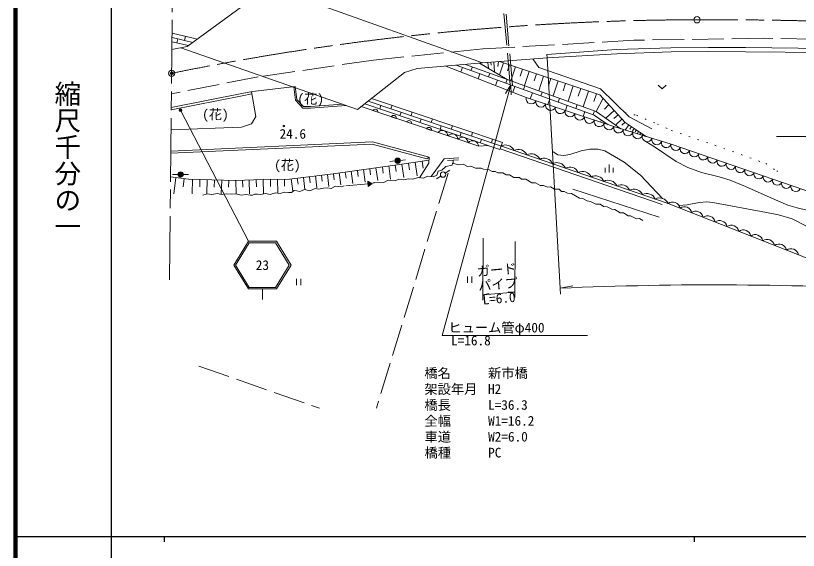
# Model space of a CAD drawing. Units: millimetres, scale not verified. Extents: x 40000 to 680000, y 20000 to 380000.
# Drawn here: x 40000 to 187618, y 202409 to 303250 of the extents above; entities that cross this region are included whole.
import ezdxf
from ezdxf.enums import TextEntityAlignment as Align

# ---------------------------------------------------------------- set-up
doc = ezdxf.new("R2010")
doc.units = ezdxf.units.MM
doc.header["$LTSCALE"] = 1000
doc.header["$PDMODE"] = 32
doc.header["$PDSIZE"] = 500
for name, pattern in [('CHAIN', [18.5, 12, -1.5, 3.5, -1.5]), ('DASHED', [7.5, 6, -1.5]), ('DOTTED', [1.75, 0.25, -1.5])]:
    doc.linetypes.add(name, pattern=pattern)
for name, color, linetype, lineweight in [('M-BGD', 7, 'Continuous', 13), ('M-BMK', 2, 'CHAIN', 13), ('M-BMK-SRVR', 3, 'Continuous', 13), ('M-STR-HTXT', 7, 'Continuous', 13), ('M-STR-STR1', 1, 'Continuous', 13), ('M-STR-STRC', 7, 'Continuous', 13), ('M-TTL', 2, 'Continuous', 140), ('M-TTL-BAND', 7, 'Continuous', 25)]:
    doc.layers.add(name, color=color, linetype=linetype, lineweight=lineweight)
doc.layers.add('M-OTRS', color=6, linetype='Continuous')
doc.styles.add('@ＭＳ ゴシック', font='')
doc.styles.add('ＭＳ ゴシック', font='')
doc.styles.get('@ＭＳ ゴシック').set_extended_font_data('@MS Gothic')
doc.styles.get('ＭＳ ゴシック').set_extended_font_data('MS Gothic')

msp = doc.modelspace()

# ---------------------------------------------------------------- hatches: boundary and pattern name
at = {"layer": 'M-BGD'}
for points in [[(111554, 275839, -1), (112548, 275953, -1)], [(70608, 273301, -1), (71608, 273301, -1)], [(106502, 271021), (107256, 271588), (106415, 272017)]]:
    msp.add_hatch(color=256, dxfattribs=at).paths.add_polyline_path(points)
at = {"layer": 'M-STR-HTXT'}
msp.add_hatch(color=256, dxfattribs=at).paths.add_polyline_path([(71311, 285549, -1), (70872, 285310, -1)])

# ---------------------------------------------------------------- linework, layer by layer
at = {"layer": 'M-BGD', "linetype": 'DASHED'}
for p, q in [((133288, 290221), (131847, 306539)), ((133702, 290071), (132246, 306574)), ((121567, 273574), (108052, 229207)), ((74570, 237150), (97306, 229207))]:
    msp.add_line(p, q, dxfattribs=at)
at = {"layer": 'M-BGD'}
for p, q in [((69503, 299977), (74267, 298836)), ((69486, 298336), (72577, 297595)), ((69494, 299156), (73422, 298216)), ((70408, 298115), (70594, 298893)), ((71837, 298595), (72023, 299373)), ((140201, 295921), (140235, 295322)), ((127508, 294284), (132719, 291223)), ((129066, 294412), (129155, 293316)), ((129614, 294457), (129659, 293909)), ((130163, 294502), (130315, 292635)), ((131096, 294578), (130949, 293645)), ((131993, 294352), (131243, 292090)), ((133124, 293977), (132749, 292845)), ((123975, 292623), (124280, 293467)), ((125879, 292891), (126133, 293596)), ((129172, 291704), (129426, 292410)), ((134255, 293601), (133386, 290982)), ((135565, 293167), (135131, 291857)), ((136875, 292732), (135983, 290046)), ((138218, 292287), (137772, 290944)), ((127238, 291353), (127572, 292280)), ((130501, 290083), (130865, 291094)), ((132464, 290517), (132719, 291223)), ((139561, 291841), (138647, 289086)), ((140939, 291384), (140482, 290007)), ((142316, 290927), (141379, 288101)), ((133763, 288813), (134158, 289907)), ((135757, 289330), (136011, 290036)), ((143729, 290459), (143261, 289046)), ((145142, 289990), (144181, 287091)), ((146592, 289509), (146111, 288060)), ((137039, 287579), (137450, 288720)), ((139050, 288144), (139304, 288849)), ((148041, 289028), (147055, 286056)), ((149527, 288535), (149034, 287049)), ((105836, 286614), (131344, 277986)), ((107143, 287650), (131793, 279312)), ((140361, 286473), (140743, 287533)), ((142342, 286957), (142597, 287662)), ((145635, 285770), (145889, 286476)), ((150778, 287677), (149485, 285180)), ((151844, 286523), (151064, 285624)), ((105182, 286096), (127326, 278606)), ((107387, 285350), (108326, 285033)), ((108671, 285655), (108895, 286318)), ((110790, 285677), (111014, 286340)), ((112460, 284373), (112684, 285036)), ((114579, 284396), (114803, 285059)), ((143683, 285367), (144036, 286347)), ((147004, 284261), (147328, 285160)), ((148928, 284583), (149182, 285289)), ((152910, 285368), (151313, 283894)), ((110828, 284186), (111767, 283869)), ((116249, 283092), (116474, 283755)), ((118368, 283114), (118592, 283777)), ((150326, 283155), (150474, 283567)), ((153647, 284570), (152849, 283833)), ((154384, 283771), (153132, 282615)), ((113747, 283199), (114686, 282882)), ((120038, 281810), (120263, 282473)), ((122157, 281832), (122382, 282495)), ((154962, 283145), (154336, 282567)), ((155662, 282659), (154978, 281656)), ((156163, 282317), (155821, 281816)), ((156664, 281975), (156191, 281281)), ((117494, 281932), (118433, 281614)), ((123828, 280528), (124052, 281191)), ((125946, 280551), (126171, 281214)), ((157077, 281693), (156841, 281346)), ((157490, 281411), (157190, 280971)), ((157903, 281129), (157753, 280909)), ((158316, 280847), (158190, 280662)), ((158729, 280566), (158666, 280473)), ((127617, 279247), (127841, 279910)), ((129736, 279269), (129960, 279932)), ((131344, 277986), (131793, 279312)), ((127326, 278606), (129054, 278761)), ((131403, 278162), (161922, 267603)), ((112548, 275953), (113541, 276067)), ((117580, 276264), (117999, 276566)), ((123535, 276055), (121439, 275928)), ((109159, 274727), (109330, 273520)), ((110367, 274898), (110717, 272424)), ((111554, 275839), (110561, 275725)), ((111604, 275073), (111779, 273836)), ((112840, 275252), (113210, 272716)), ((114108, 275437), (114293, 274169)), ((115376, 275623), (115757, 273013)), ((116681, 275813), (116871, 274509)), ((122487, 275991), (122524, 275386)), ((151181, 273673), (151181, 274573)), ((151931, 273673), (151931, 275173)), ((152681, 273673), (152681, 274573)), ((70608, 273301), (69608, 273301)), ((71608, 273301), (72608, 273301)), ((97677, 273150), (97813, 272020)), ((98807, 273285), (99076, 271046)), ((99926, 273421), (100084, 272304)), ((101043, 273579), (101361, 271331)), ((102167, 273738), (102326, 272614)), ((103291, 273897), (103617, 271595)), ((104442, 274060), (104605, 272909)), ((105594, 274223), (105927, 271865)), ((106773, 274390), (106939, 273210)), ((107952, 274556), (108293, 272141)), ((121023, 273549), (121863, 274091)), ((70221, 272741), (69822, 269617)), ((71783, 272542), (71584, 270979)), ((73351, 272415), (73268, 269617)), ((74750, 272373), (74709, 270974)), ((76149, 272332), (76069, 269617)), ((77507, 272292), (77467, 270934)), ((78865, 272251), (78787, 269617)), ((80182, 272212), (80143, 270895)), ((81500, 272180), (81569, 269617)), ((82781, 272215), (82816, 270933)), ((84063, 272250), (84135, 269617)), ((85380, 272286), (85416, 270969)), ((86697, 272322), (86770, 269617)), ((88049, 272351), (88078, 270998)), ((89402, 272380), (89457, 269807)), ((90688, 272407), (90716, 271121)), ((91973, 272464), (92249, 270167)), ((93121, 272602), (93260, 271453)), ((94270, 272740), (94544, 270462)), ((95409, 272877), (95546, 271738)), ((96548, 273014), (96820, 270755)), ((106415, 272017), (106502, 271021)), ((107256, 271588), (106415, 272017)), ((120182, 273007), (119342, 272465)), ((106459, 271519), (102274, 271155)), ((107256, 271588), (106502, 271021)), ((145072, 270548), (161369, 265226)), ((125229, 254043), (125229, 252843)), ((126029, 254043), (126029, 252843)), ((92966, 253603), (92966, 252403)), ((93766, 253603), (93766, 252403))]:
    msp.add_line(p, q, dxfattribs=at)
at = {"layer": 'M-BGD', "linetype": 'DASHED'}
msp.add_lwpolyline([(268754, 292177), (220143, 297196), (197796, 298630), (181085, 298988), (156607, 298604), (128137, 296974), (107508, 294870), (85728, 291706), (69387, 288497)], dxfattribs=at)
at = {"layer": 'M-BGD'}
for points in [[(140201, 295921), (153333, 296859), (163597, 297201), (170645, 297266), (177646, 297237), (192569, 297084), (204617, 296454), (217724, 295436), (326406, 284184)], [(128069, 294331), (140235, 295322), (153369, 296060), (163614, 296401), (170647, 296466), (177640, 296437), (192544, 296284), (204565, 295655), (217653, 294639), (326414, 283781)], [(123061, 293906), (149136, 284508), (151726, 282687)], [(124852, 294058), (149485, 285180), (154115, 281923)], [(131269, 294592), (150189, 288316), (154984, 283121), (158919, 280436)], [(137572, 295105), (138645, 293448), (150310, 289451), (155719, 284176), (159964, 281918)], [(121103, 293740), (136302, 287825), (152815, 282326), (163603, 278987), (200157, 266466), (215702, 272620), (256716, 286835), (262161, 287891), (264017, 287938), (267114, 287590), (269295, 287158), (269323, 287150), (325925, 270416)], [(69361, 285914), (82634, 288551), (84662, 288923), (92732, 289872)], [(92434, 289837), (92778, 287327), (94147, 285818), (95635, 285818), (102330, 286298)], [(92732, 289872), (93062, 287460), (94280, 286118), (95625, 286118), (101615, 286548)], [(161208, 290124), (161958, 289424), (162708, 290124)], [(69318, 281713), (82572, 282195), (84477, 282838), (85306, 284256), (84458, 288885)], [(69357, 285505), (82709, 288158), (84530, 288492)], [(106490, 287132), (131842, 278557), (163054, 267824), (198838, 253739), (212468, 259852), (221360, 263589), (262235, 278265), (264367, 278735), (267172, 278792), (270043, 278368), (285711, 274233), (287614, 273862), (289088, 273493), (290701, 272986), (315436, 263756), (320634, 262245), (323097, 261292), (325955, 259901)], [(69274, 277310), (107267, 279034), (117580, 276264)], [(69278, 277710), (107311, 279437), (117999, 276566), (117933, 275436), (116167, 272686)], [(158839, 279510), (160519, 278527), (164558, 275757), (166752, 274602), (169342, 273645), (172706, 272847), (174744, 272222), (177623, 271019), (182325, 268968), (185645, 267520), (187420, 267016), (189232, 266571)], [(141368, 277538), (142247, 277020), (143396, 276857), (144514, 277043), (146655, 277753), (148283, 278060), (149832, 278074), (151127, 277743), (154786, 275630), (157843, 273168), (162028, 268779)], [(118348, 272889), (120819, 276251), (123574, 276418)], [(69229, 272868), (72604, 272437), (81380, 272177), (86703, 272322), (91677, 272429), (99866, 273413), (111942, 275121), (117966, 276001)], [(107345, 271704), (107650, 271736), (109416, 271765), (110256, 272199), (111590, 272071), (112278, 272420), (113114, 272290), (114139, 272505), (114912, 272389), (115926, 272707), (116912, 272622), (117662, 272986), (118714, 272836), (119443, 273180), (119697, 273890), (120356, 274103), (121105, 274822), (122328, 275068), (122390, 275400), (123544, 275131), (124387, 275233), (125247, 274783), (125824, 274865), (126756, 274509), (127772, 274497), (128236, 274282), (129322, 274201), (129883, 273882), (130421, 273877), (130934, 273599), (131863, 273625), (132525, 273219), (133126, 273210), (133949, 272730), (135003, 272720), (135394, 272403), (136221, 272403), (137379, 271735), (138024, 271749), (138931, 271204), (139540, 271204), (140287, 270927), (140896, 270951), (141634, 270553), (142532, 270527), (142948, 270099), (143448, 270099), (144105, 269798), (144859, 269708), (146348, 268804), (146977, 268736), (147808, 268308), (148408, 268220), (149447, 267721), (150254, 267721), (150897, 267239), (151548, 267168), (152452, 266731), (153026, 266675), (154011, 266052), (154646, 266052), (155518, 265511), (155978, 265511), (157090, 264931), (157690, 264975), (158310, 264639)], [(75296, 269411), (76140, 269621), (77016, 269503), (78065, 269719), (78768, 269527), (79780, 269632), (80665, 269562), (81533, 269652), (82546, 269368), (83488, 269535), (84243, 269379), (84668, 269385), (85138, 269573), (85627, 269576), (86190, 269494), (87092, 269684), (87977, 269533), (88993, 269811), (89872, 269681), (90705, 269990), (91464, 269878), (92028, 269885), (92508, 270268), (93062, 270215), (93576, 270103), (94474, 270445), (95508, 270235), (96507, 270628), (97146, 270497), (98088, 270719), (98818, 270762), (99510, 270639), (100323, 271089), (101446, 270949), (101984, 271140)], [(165084, 267457), (166619, 267568), (168930, 267992), (170357, 268141), (171511, 267990), (181630, 266106), (183899, 265704), (186427, 264924), (189010, 263588), (191880, 261906), (193150, 261346), (194102, 261252), (195984, 261515), (197831, 261940), (198220, 262061), (199746, 261975), (201090, 261602), (202616, 261035), (204474, 260620), (206494, 260414), (208958, 260258), (212578, 260342)]]:
    msp.add_lwpolyline(points, dxfattribs=at)
at = {"layer": 'M-BGD', "linetype": 'DOTTED'}
msp.add_lwpolyline([(154906, 284969), (157102, 284460), (161041, 282808), (163655, 281587), (171889, 278803), (181470, 275378), (183531, 273935), (184085, 273840)], dxfattribs=at)
at = {"layer": 'M-BGD'}
for centre, radius in [((90578, 282442), 150), ((112051, 275896), 500), ((71108, 273301), 500), ((120602, 273278), 500)]:
    msp.add_circle(centre, radius, dxfattribs=at)
for centre, radius, start, end in [((137237, 287571), 968, 164.82869, 338.33502), ((139071, 286960), 968, 164.82869, 338.33502), ((140906, 286349), 968, 164.82869, 338.33502), ((107825, 285099), 505, 352.48327, 150.14146), ((142741, 285738), 968, 164.82869, 338.33502), ((144576, 285127), 968, 164.82869, 338.33502), ((111266, 283935), 505, 352.48327, 150.14146), ((114185, 282948), 505, 352.48327, 150.14146), ((146410, 284516), 968, 164.82869, 338.33502), ((148245, 283905), 968, 164.82869, 338.33502), ((150080, 283294), 968, 164.82869, 338.33502), ((117932, 281680), 505, 352.48327, 150.14146), ((151915, 282683), 968, 164.82869, 338.33502), ((153724, 282079), 942, 164.82869, 340.77409), ((120456, 280543), 1066, 1.40366, 141.22107), ((122353, 279901), 1066, 1.40366, 141.22107), ((155522, 281523), 942, 164.82869, 340.77409), ((157320, 280966), 942, 164.82869, 340.77409), ((159118, 280410), 942, 164.82869, 340.77409), ((124251, 279260), 1066, 1.40366, 141.22107), ((126177, 278519), 1152, 4.33755, 138.28719), ((160916, 279853), 942, 164.82869, 340.77409), ((162714, 279297), 942, 164.82869, 340.77409), ((132404, 277140), 1725, 23.1407, 118.97085), ((134825, 276309), 1724, 23.06967, 118.97749), ((164493, 278745), 922, 164.82869, 337.35665), ((166233, 278149), 922, 164.82869, 337.35665), ((167974, 277553), 922, 164.82869, 337.35665), ((137247, 275477), 1724, 23.06967, 118.97749), ((139669, 274644), 1724, 23.06967, 118.97749), ((169715, 276957), 922, 164.82869, 337.35665), ((171455, 276360), 922, 164.82869, 337.35665), ((142091, 273811), 1724, 23.06967, 118.97749), ((144513, 272978), 1724, 23.06967, 118.97749), ((173196, 275764), 922, 164.82869, 337.35665), ((174937, 275168), 922, 164.82869, 337.35665), ((176677, 274572), 922, 164.82869, 337.35665), ((146935, 272145), 1724, 23.06967, 118.97749), ((178418, 273976), 922, 164.82869, 337.35665), ((180159, 273379), 922, 164.82869, 337.35665), ((149357, 271312), 1724, 23.06967, 118.97749), ((151779, 270480), 1724, 23.06967, 118.97749), ((181899, 272783), 922, 164.82869, 337.35665), ((183640, 272187), 922, 164.82869, 337.35665), ((185381, 271591), 922, 164.82869, 337.35665), ((154201, 269647), 1724, 23.06967, 118.97749), ((156623, 268814), 1724, 23.06967, 118.97749), ((187121, 270995), 922, 164.82869, 337.35665), ((159045, 267981), 1724, 23.06967, 118.97749), ((161467, 267148), 1724, 23.06967, 118.97749), ((163892, 266661), 1433, 11.24542, 125.78543), ((166136, 265778), 1433, 11.24542, 125.78543), ((168261, 264941), 1433, 11.24542, 125.78543), ((170505, 264058), 1433, 11.24542, 125.78543), ((172749, 263175), 1433, 11.24542, 125.78543), ((174993, 262292), 1433, 11.24542, 125.78543), ((177237, 261409), 1433, 11.24542, 125.78543), ((179481, 260525), 1433, 11.24542, 125.78543), ((181725, 259642), 1433, 11.24542, 125.78543), ((183969, 258759), 1433, 11.24542, 125.78543), ((186212, 257876), 1433, 11.24542, 125.78543)]:
    msp.add_arc(centre, radius, start, end, dxfattribs=at)
at = {"layer": 'M-BMK'}
msp.add_line((69033, 253436), (69824, 331820), dxfattribs=at)
for centre, radius, start, end in [((169418, -197523), 500000, 90.10346, 101.53603), ((171579, -397517), 700000, 86.59407, 90.25081)]:
    msp.add_arc(centre, radius, start, end, dxfattribs=at)
at = {"layer": 'M-BMK-SRVR'}
for centre in [(168515, 302477), (69426, 292377)]:
    msp.add_circle(centre, 600, dxfattribs=at)
at = {"layer": 'M-OTRS'}
msp.add_point((69426, 292377), dxfattribs=at)
msp.add_point((69426, 292377), dxfattribs=at)
at = {"layer": 'M-STR-HTXT'}
for p, q in [((140235, 295322), (142755, 250693)), ((133406, 290178), (120449, 242900)), ((133406, 290178), (132409, 288585)), ((133406, 290178), (133451, 288299)), ((71092, 285429), (83900, 260703)), ((211584, 280484), (183467, 280484)), ((128144, 261302), (128089, 249573)), ((134213, 260664), (134134, 250093)), ((134142, 251097), (132917, 251170)), ((142692, 251841), (145099, 252326)), ((128093, 250577), (129288, 250859)), ((120449, 242900), (147864, 242900))]:
    msp.add_line(p, q, dxfattribs=at)
msp.add_circle((71092, 285429), 250, dxfattribs=at)
for centre, radius, start, end in [((171579, -397517), 650000, 86.67697, 92.54736), ((169829, -200212), 452718, 94.5212, 95.28951)]:
    msp.add_arc(centre, radius, start, end, dxfattribs=at)
at = {"layer": 'M-STR-STR1'}
for p, q in [((128069, 294331), (87753, 308735)), ((104487, 285545), (71144, 297184))]:
    msp.add_line(p, q, dxfattribs=at)
for points in [[(69471, 296855), (72334, 297417), (88650, 309394)], [(104487, 285545), (113310, 292536), (115722, 293284), (128069, 294331)]]:
    msp.add_lwpolyline(points, dxfattribs=at)
at = {"layer": 'M-STR-STRC'}
for p, q in [((83900, 260703), (81136, 256203)), ((84068, 260403), (81488, 256203)), ((83900, 260703), (89172, 260703)), ((84068, 260403), (89004, 260403)), ((91584, 256203), (89004, 260403)), ((91936, 256203), (89172, 260703)), ((81136, 256203), (83900, 251703)), ((81488, 256203), (84068, 252003)), ((89004, 252003), (91584, 256203)), ((89172, 251703), (91936, 256203)), ((83900, 251703), (89172, 251703)), ((84068, 252003), (89004, 252003)), ((86536, 251703), (86536, 249703))]:
    msp.add_line(p, q, dxfattribs=at)
at = {"layer": 'M-TTL'}
msp.add_line((40000, 380000), (40000, 20000), dxfattribs=at)
at = {"layer": 'M-TTL-BAND'}
for p, q in [((58000, 370000), (58000, 20000)), ((40000, 205000), (579000, 205000)), ((68000, 205000), (68000, 204000)), ((168000, 205000), (168000, 204000))]:
    msp.add_line(p, q, dxfattribs=at)

# ---------------------------------------------------------------- texts
at = {"layer": 'M-BGD', "style": 'ＭＳ ゴシック'}
for p in [(95646, 287555), (77678, 284622), (91250, 275068)]:
    msp.add_text('(花)', height=1833, dxfattribs=at).set_placement(p, align=Align.MIDDLE_CENTER)
msp.add_text('24.6', height=1833, dxfattribs=at).set_placement((89776, 280957), align=Align.MIDDLE_LEFT)
at = {"layer": 'M-STR-HTXT', "style": 'ＭＳ ゴシック'}
for s, p in [('ガード', (130846, 253860)), ('パイプ', (131091, 251146))]:
    msp.add_text(s, height=1833, rotation=4.858, dxfattribs=at).set_placement(p, align=Align.BOTTOM_CENTER)
msp.add_text('L=6.0', height=1833, rotation=4.858, dxfattribs=at).set_placement((131084, 250844), align=Align.TOP_CENTER)
msp.add_text('ヒューム管φ400', height=1833, dxfattribs=at).set_placement((121614, 242950), align=Align.BOTTOM_LEFT)
msp.add_text('L=16.8', height=1833, dxfattribs=at).set_placement((122123, 242900), align=Align.TOP_LEFT)
for s, p in [('橋名', (117087, 234344)), ('新市橋', (129087, 234367)), ('架設年月', (117093, 231344)), ('H2', (129093, 231367)), ('橋長', (117098, 228344)), ('L=36.3', (129098, 228367)), ('全幅', (117104, 225344)), ('W1=16.2', (129104, 225367)), ('車道', (117110, 222344)), ('W2=6.0', (129110, 222367)), ('橋種', (117116, 219344)), ('PC', (129116, 219367))]:
    msp.add_text(s, height=1833, rotation=0.11, dxfattribs=at).set_placement(p, align=Align.BOTTOM_LEFT)
at = {"layer": 'M-STR-STRC', "style": 'ＭＳ ゴシック'}
msp.add_text('23', height=1833, dxfattribs=at).set_placement((86536, 256203), align=Align.MIDDLE_CENTER)
at = {"layer": 'M-TTL-BAND', "style": '@ＭＳ ゴシック'}
msp.add_text('縮尺千分の一', height=3666, rotation=270, dxfattribs=at).set_placement((49777, 261030), align=Align.MIDDLE_RIGHT)

doc.saveas('drawing.dxf')
